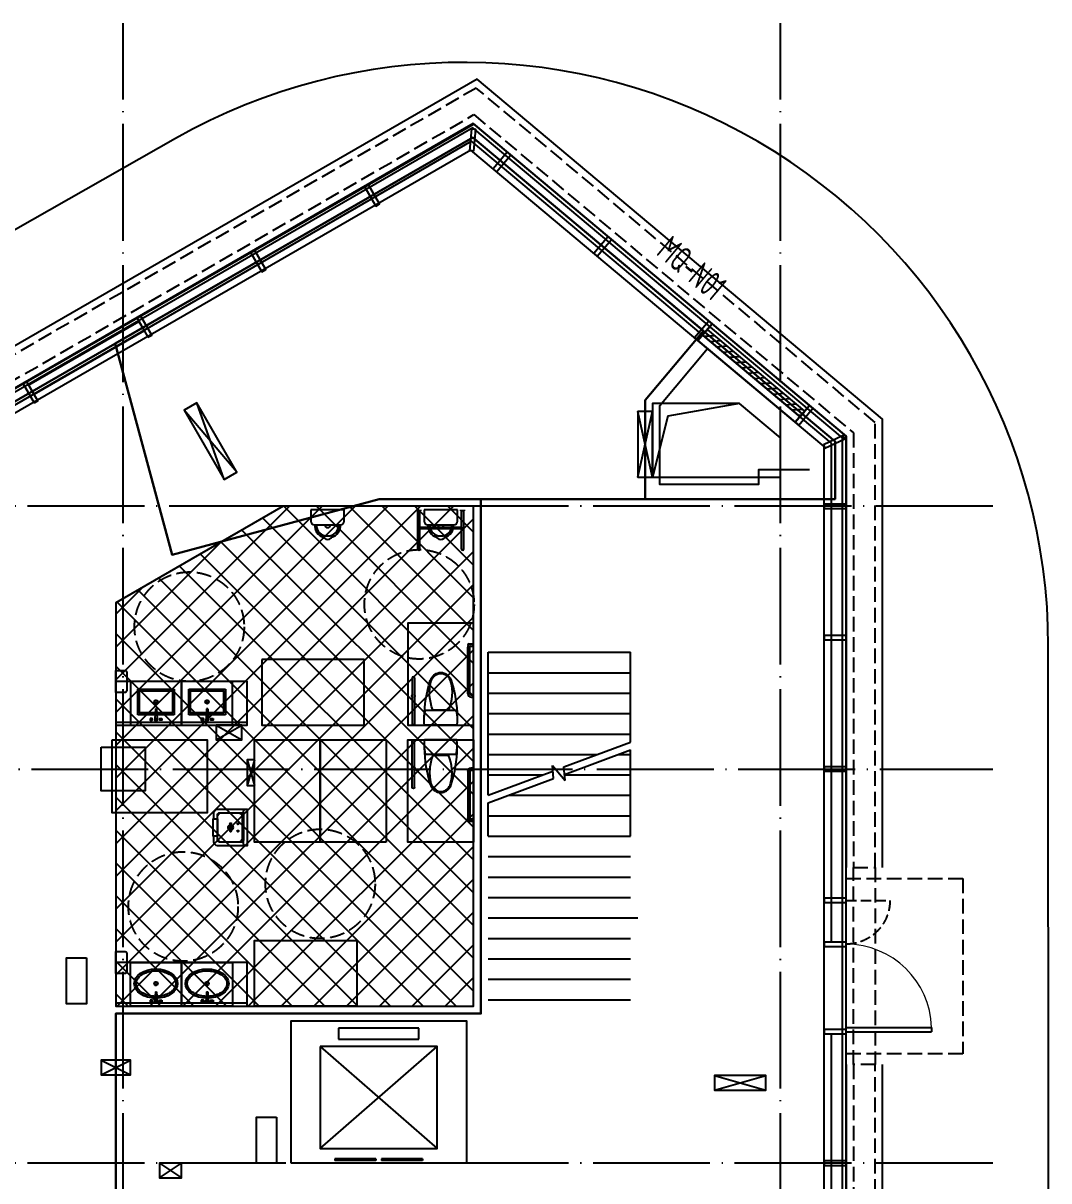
# Model space of a CAD drawing. Extents: x -415214 to 475089, y -207485 to 163917.
# Drawn here: x 47131 to 61176, y 8757 to 24620 of the extents above; entities that cross this region are included whole.
import ezdxf

# ---------------------------------------------------------------- set-up
doc = ezdxf.new("R2010")
doc.units = 0
doc.header["$LTSCALE"] = 800
for name, pattern in [('104 13#平面_t3$0$ACAD_ISO05W100', [34, 24, -3, 0.5, -3, 0.5, -3]), ('104 13#平面_t3$0$DASH', [0.35, 0.25, -0.1]), ('104 13#平面_t3$0$DOTE', [2.4200000000000004, 2, -0.2, 0.02, -0.2]), ('13#楼幕墙$0$DASH', [0.35, 0.25, -0.1])]:
    doc.linetypes.add(name, pattern=pattern)
doc.layers.get('0').update_dxf_attribs({"linetype": 'CONTINUOUS'})
doc.layers.get('Defpoints').update_dxf_attribs({"linetype": 'CONTINUOUS'})
doc.layers.add('104 13#平面_t3$0$000套内', color=226, linetype='CONTINUOUS', lineweight=30, plot=False)
for name, color, linetype in [('104 13#平面_t3$0$02-TEXT_标注', 130, 'CONTINUOUS'), ('104 13#平面_t3$0$A-C_玻璃幕墙', 140, 'CONTINUOUS'), ('104 13#平面_t3$0$A-E_电梯', 171, 'CONTINUOUS'), ('104 13#平面_t3$0$A-I_卫-洁具', 241, 'CONTINUOUS'), ('104 13#平面_t3$0$A-O_散水', 134, 'CONTINUOUS'), ('104 13#平面_t3$0$A-SUR_保温', 222, 'CONTINUOUS'), ('104 13#平面_t3$0$A-TECH_暖通', 6, 'CONTINUOUS'), ('104 13#平面_t3$0$A-TECH_电气', 240, 'CONTINUOUS'), ('104 13#平面_t3$0$A-TECH_结构', 21, 'CONTINUOUS'), ('104 13#平面_t3$0$A_AXIS-轴线', 36, '104 13#平面_t3$0$DOTE'), ('104 13#平面_t3$0$M-道路 边线', 151, 'CONTINUOUS'), ('13#楼幕墙$0$A-C_幕墙龙骨', 133, 'CONTINUOUS'), ('13#楼幕墙$0$A-C_玻璃幕墙', 140, 'CONTINUOUS'), ('13#楼幕墙$0$A-C_窗', 140, 'CONTINUOUS'), ('13#楼幕墙$0$DOOR_FIRE', 220, 'CONTINUOUS')]:
    doc.layers.add(name, color=color, linetype=linetype)
doc.layers.add('104 13#平面_t3$0$04-不打印_辅助线', color=165, linetype='CONTINUOUS', plot=False)
doc.styles.add('104 13#平面_t3$0$Standard', font='ros1.shx', dxfattribs={"width": 0.75, "bigfont": 'jd.shx'})

# ---------------------------------------------------------------- blocks, each defined once
blk = doc.blocks.new('104 13#平面_t3$0$轴网')
at = {"layer": '104 13#平面_t3$0$A_AXIS-轴线', "linetype": '104 13#平面_t3$0$DOTE'}
for p, q in [((48500, -7400.98603368341), (48500, 24620.25062679139)), ((57500, -7400.98603368341), (57500, 24620.25062679139)), ((60408.42140219617, 18000), (-2925.01551574981, 18000)), ((60408.42140219617, 9000), (-2925.01551574981, 9000))]:
    blk.add_line(p, q, dxfattribs=at)
blk = doc.blocks.new('104 13#平面_t3$0$A-toilet-F2$0$A-toilet-F3$0$$plan$00000388')
for p, q in [((-202.5, -209.53125), (-202.5, 209.53125)), ((0, -220.78125), (0, 220.78125)), ((-211.7636100000016, 107.6506163835302), (-211.7636100000016, -107.6506388835276))]:
    blk.add_line(p, q)
blk.add_lwpolyline([(-202.4999999999999, -209.5312499999999), (-151.5815775000015, -220.9312574999972), (-102.2263650000007, -226.3893074999992), (-50.17650749999908, -226.3893074999992), (8.526512829121202e-14, -220.7812499999999)])
for centre, radius, start, end in [((-70.50223739520334, -1596.893304158019), 1822.905267548176, 91.22236801686525, 107.2477400730136), ((-76.17188249999913, -236.25), 463.3354349999999, 97.73994600000086, 105.8219819999994), ((-76.17188249999913, -236.25), 463.3354349999999, 80.5376779999934, 97.73994600000086), ((-595.175017904075, 0), 128.7061108459815, 159.5476091936029, 200.4523908063857), ((-562.4982811024126, -12.18639293920603), 163.5812782416205, 107.2477400730136, 159.5476091936029), ((-580.3665348804823, -1.124999869261956e-05), 128.7061108459815, 136.8542646013629, 223.1457353986371), ((-555.5449209055997, -23.26485846064998), 162.7261878014058, 104.7785650587778, 136.8542646013629), ((-443.4417002224786, -448.2021481943076), 602.2018211347165, 67.37374387746667, 104.7785650587778), ((-562.4982811024126, 12.18639293920603), 163.5812782416205, 200.4523908063857, 252.7522599269864), ((-555.5449209055997, 23.26483596065259), 162.7261878014058, 223.1457353986371, 255.2214349412222), ((-70.50223739520334, 1596.893304158019), 1822.905267548176, 252.7522599269864, 268.7776319831348), ((-443.4417002224786, 448.2021256943101), 602.2018211347165, 255.2214349412222, 292.6262561225334)]:
    blk.add_arc(centre, radius, start, end)
blk = doc.blocks.new('104 13#平面_t3$0$33')
at = {"layer": '104 13#平面_t3$0$04-不打印_辅助线'}
blk.add_lwpolyline([(-450, 1399.999999999709), (450, 1399.999999999651), (450, -3.492459654808044e-10), (-450, -2.91038304567337e-10)], close=True, dxfattribs=at)
at = {"rotation": 270}
blk.add_blockref('104 13#平面_t3$0$A-toilet-F2$0$A-toilet-F3$0$$plan$00000388', (0, 0), dxfattribs=at)
blk = doc.blocks.new('104 13#平面_t3$0$残疾人扶手1')
for p, q in [((-700, -9.99999475479126), (-700.0000001192093, 5.424022674560547e-06)), ((-1.788139343261719e-07, -10), (0, 0)), ((-750.0000001192093, -9.999994456768036), (-750, -1.549720764160156e-06)), ((-750.0000001192093, -9.999994456768036), (-700, -9.99999475479126)), ((-740, -65.00071978569031), (-740.0000000596046, -9.99999463558197)), ((-710.0000001192093, -65.00164842605591), (-710.0000000596046, -9.999994695186615)), ((-54.99999988079071, -50.00000697374344), (-695.0000002384186, -49.99999493360519)), ((-54.99999988079071, -80.00000703334808), (-695.0000002384186, -79.9999949336052)), ((-50, -9.999999940395355), (-50, -1.192092895507812e-07)), ((-1.788139343261719e-07, -10), (-50, -9.999999940395355)), ((-40.00000005960464, -35.00000029802322), (-40, -10.00000005960464)), ((-10.00000005960464, -35.00000041723251), (-10, -10.00000005960464))]:
    blk.add_line(p, q)
for centre, radius, start, end in [((-725, -64.9999949336052), 14.99999998312334, 180, 0), ((-695, -34.99999493360519), 45.00000000000363, 244.4712198360607, 270), ((-695, -34.99999493360519), 15, 180, 270), ((-55, -35.00000023841858), 15, 270, 0), ((-55, -35.00000023841858), 45.00000000000363, 270, 0)]:
    blk.add_arc(centre, radius, start, end)
blk = doc.blocks.new('104 13#平面_t3$0$残疾人扶手2')
for p, q in [((-10.00000113248825, -49.99999988079071), (-10.00000011920929, 3.576278686523438e-07)), ((-10.00000011920929, 3.576278686523438e-07), (-5.960464477539062e-08, 0)), ((-650.0016621351242, -9.999985933303833), (-10.00000029802322, -9.999999582767487)), ((-650.0007342100143, -39.99998587369919), (-10.00000101327896, -39.99999994039536)), ((-10.00000113248825, -49.99999988079071), (-8.046627044677734e-06, -49.99999994039536))]:
    blk.add_line(p, q)
for centre, radius, start, end in [((-400.0000005364418, -24.99999982118607, -9.52677845565972e-09), 25, 36.86992769834287, 143.1300702524336), ((-650.0000090003014, -24.99998587369919), 14.99999998312334, 90, 270), ((-400.0000005364418, -24.99999982118607, -9.52677845565972e-09), 25, 216.8698662268071, 323.1301310407838)]:
    blk.add_arc(centre, radius, start, end)
blk = doc.blocks.new('104 13#平面_t3$0$jhat')
for p, q in [((-395, -250.0000000000582), (-395, 249.9999999999418)), ((-395, 249.9999999999418), (-44.99999999994179, 249.9999999999418)), ((-44.99999999994179, 249.9999999999418), (-44.99999999994179, 11.73657725605881)), ((-219.9999999999418, 32.25599999987753), (-219.9999999999418, 5.03999999986263)), ((-124.8214514199644, 8.000000000058208), (11.68149024352897, 14.3899337601033)), ((-124.8214514199644, 7.999999999941792), (-124.8214514199644, -8.000000000058208)), ((11.68149024352897, 14.3899337601033), (11.68149024352897, -14.3899337601033)), ((-225.0399999999208, -1.164153218269348e-10), (-253.7679999999236, -1.164153218269348e-10)), ((-219.9999999999418, -5.040000000095461), (-219.9999999999418, -32.76000000012573)), ((-186.7359999999171, -1.164153218269348e-10), (-214.9599999999045, -1.164153218269348e-10)), ((-124.8214514199644, -8.000000000058208), (11.68149024352897, -14.3899337601033)), ((-44.99999999994179, -12.38077738613356), (-44.99999999994179, -250.0000000000582)), ((-44.99999999994179, -250.0000000000582), (-395, -250.0000000000582))]:
    blk.add_line(p, q)
at = {"color": 8}
blk.add_lwpolyline([(-69.99999999994179, -11.06304409715813), (-69.99999999994179, -225.0000000000582), (-370, -225.0000000000582), (-370, 224.9999999999418), (-69.99999999994179, 224.9999999999418), (-69.99999999994179, 10.56628493819153)], dxfattribs=at)
at = {"ltscale": 1000, "const_width": 0.8399999999999999}
blk.add_lwpolyline([(-219.5799999999581, 0.1399999998975545, 0.9999999999999999), (-220.4199999999255, 0.1399999998975545, 0.9999999999999999)], format="xyb", close=True, dxfattribs=at)
for points in [[(7.191454842337407, 81.35012003820157), (30, 81.35012003820157), (30, 51.35012003820157), (7.191454842337407, 51.35012003820157)], [(11.68149024352897, -21.35012003820157), (30, -21.35012003820157), (30, 21.35012003820157), (11.68149024352897, 21.35012003820157)], [(7.191454842337407, -81.35012003820157), (30, -81.35012003820157), (30, -51.35012003820157), (7.191454842337407, -51.35012003820157)]]:
    blk.add_lwpolyline(points, close=True)
blk.add_circle((-219.9999999999418, -1.164153218269348e-10), 25.2)
at = {"layer": '104 13#平面_t3$0$04-不打印_辅助线'}
blk.add_lwpolyline([(100.0000000001164, -350), (100.0000000000582, 350), (-499.9999999999418, 350), (-499.9999999998836, -350)], close=True, dxfattribs=at)
blk = doc.blocks.new('104 13#平面_t3$0$A-toilet-F2$0$A-toilet-F3$0$xb')
for p, q in [((177.7999999998137, 203.2000000000698), (-177.7999999993481, 203.1999999994878)), ((-228.5999999991618, 152.3999999994412), (-228.6000000010245, 9.313225746154785e-10)), ((-228.6000000010245, 9.313225746154785e-10), (228.6000000010245, -9.313225746154785e-10)), ((228.6000000010245, -9.313225746154785e-10), (228.6000000005588, 152.3999999997905))]:
    blk.add_line(p, q)
for centre, radius, start, end in [((-6.349999998696148, 209.549999998766), 171.56755229355, 106.6068803142738, 182.1210963969083), ((-6.349999998696148, 209.549999998766), 146.16755229355, 87.87890362284142, 182.1210963969083), ((9.313225746154785e-10, 342.8999999993248), 63.50000000000001, 1.07073087239469, 178.9292691276053), ((6.350000001490116, 209.549999998766), 146.16755229355, 357.8789036030917, 92.12109637715858), ((6.350000001490116, 209.549999998766), 171.56755229355, 357.8789036030917, 73.39311968572625), ((-177.7999999993481, 152.3999999992084), 50.8, 90, 180), ((1.396983861923218e-09, 203.1999999987893), 38.1, 0, 180), ((177.8000000002794, 152.3999999997905), 50.8, 0, 90)]:
    blk.add_arc(centre, radius, start, end)
blk = doc.blocks.new('104 13#平面_t3$0$104-8910 核心筒$0$fraehtj')
for p, q in [((-9.99999913573265, 275.000000089407), (-9.99999812245369, 325.0000003278255)), ((-9.99999812245369, 325.0000003278255), (1.937150955200195e-06, 324.9999999701977)), ((-535.0016601383686, 315.0000140368938), (-9.999998301267624, 315.0000003874302)), ((-535.0007322132587, 285.0000140964985), (-260.0000060498787, 285.0000067282235)), ((-260.0000060498714, -284.9999931128441), (-260.0000060498714, 285.0000067282235)), ((-240.0000060498714, -284.9999936328259), (-240.0000060498642, 285.0000061923529)), ((-240.0000060498642, 285.0000061923492), (-9.999999016523361, 285.0000000298023)), ((-9.99999913573265, 275.000000089407), (-6.049871444702148e-06, 275.0000000298023)), ((-535.0016601383686, -284.9999859631062), (-260.0000060498787, -284.9999931128441)), ((-535.0007322132587, -314.9999859035015), (-9.999999016523361, -314.9999999701977)), ((-240.0000060498642, -284.9999936328222), (-9.999998301267624, -284.9999996125698)), ((-9.99999913573265, -324.999999910593), (-9.99999812245369, -274.9999996721745)), ((-9.99999812245369, -274.9999996721745), (1.937150955200195e-06, -275.0000000298023)), ((-9.99999913573265, -324.999999910593), (-6.049871444702148e-06, -324.9999999701977))]:
    blk.add_line(p, q)
for centre, radius, start, end in [((-535.0000070035458, 300.0000140964985), 14.99999998312334, 90, 270), ((-250.0000060498714, 285.0000067282235), 10.00000000000729, 359.9999969296666, 180), ((-535.0000070035458, -299.9999859035015), 14.99999998312334, 90, 270), ((-250.0000060498714, -284.9999931128405), 10.00000000000729, 180, 3.070333449532706e-06)]:
    blk.add_arc(centre, radius, start, end)
blk = doc.blocks.new('104 13#平面_t3$0$2400x2100')
for p, q in [((650.0000000000728, 1849.999999999975), (650.0000000000728, 1700.000000000004)), ((1750.000000000007, 1849.999999999975), (650.0000000000728, 1849.999999999975)), ((1750.000000000007, 1700.000000000004), (1750.000000000007, 1849.999999999975)), ((400.0000000000364, 200.0000000000036), (2000.000000000036, 1600.000000000004)), ((400.0000000000364, 1600.000000000004), (2000.000000000036, 200.0000000000036)), ((650.0000000000728, 1700.000000000004), (1750.000000000007, 1700.000000000004))]:
    blk.add_line(p, q)
at = {"color": 0}
for p, q in [((600.0000000000364, 57.61848104284218), (600.0000000000364, 34.00902772785957)), ((1160.000000000618, 57.61848104284036), (600.0000000000364, 57.61848104284218)), ((1160.000000000618, 34.00902772785776), (600.0000000000364, 34.00902772785957)), ((1160.000000000618, 57.61848104284036), (1160.000000000618, 34.00902772785776)), ((1800.000000000036, 57.61848104284218), (1239.999999999454, 57.61848104284036)), ((1239.999999999454, 57.61848104284036), (1239.999999999454, 34.00902772785776)), ((1800.000000000036, 34.00902772785957), (1239.999999999454, 34.00902772785776)), ((1800.000000000036, 57.61848104284218), (1800.000000000036, 34.00902772785957))]:
    blk.add_line(p, q, dxfattribs=at)
blk.add_lwpolyline([(400.0000000000364, 1600.000000000004), (400.0000000000364, 200.0000000000036), (2000.000000000036, 200.0000000000036), (2000.000000000036, 1600.000000000004), (400.0000000000364, 1600.000000000004)], close=True)
at = {"layer": '104 13#平面_t3$0$04-不打印_辅助线'}
blk.add_lwpolyline([(3.637978807091713e-11, 7.275957614183426e-12), (3.637978807091713e-11, 1950.000000000007), (2400.000000000036, 1950.000000000007), (2400.000000000036, 7.275957614183426e-12), (3.637978807091713e-11, 0)], close=True, dxfattribs=at)
blk = doc.blocks.new('104 13#平面_t3$0$hgfasg')
at = {"layer": '104 13#平面_t3$0$04-不打印_辅助线'}
blk.add_lwpolyline([(-450, 1400), (450, 1400), (450, 0), (-450, 0)], close=True, dxfattribs=at)
blk = doc.blocks.new('*U219')
h = blk.add_hatch()
h.set_pattern_fill('ANSI31', color=256, scale=50)
h.set_pattern_definition([(45, (-56212.37598260483, 120006.798685315), (-56.1266007566822, 56.12660075668221), [])])
h.paths.add_polyline_path([(-1739.999999999972, 100), (-7.275957614183426e-12, 100), (-7.275957614183426e-12, 200.0000000000146), (-1739.999999999972, 200.0000000000146)])
for points in [[(-1739.999999999972, 0), (0, 0), (-7.275957614183426e-12, 300.0000000000146), (-1739.99999999998, 300.0000000000146)], [(-1739.999999999972, 100), (-7.275957614183426e-12, 100), (-7.275957614183426e-12, 200.0000000000146), (-1739.999999999972, 200.0000000000146)]]:
    blk.add_lwpolyline(points, close=True)
blk = doc.blocks.new('13#楼幕墙$0$A$C7A413A1D')
blk.add_lwpolyline([(-70, -300.0000000000001), (-10, -300), (-10, 0), (-70, -1.13686837721616e-13)], close=True)
blk = doc.blocks.new('*U211')
blk.add_lwpolyline([(1740.000000000158, 0), (0, 0), (0, 150), (1740.000000000158, 150)], close=True)
blk = doc.blocks.new('13#楼幕墙$0$$DorLib2D$00000001')
for p, q in [((0.45, 0.9750000000000001), (0.5000000000000002, 0.9750000000000001)), ((0.45, 0), (0.45, 0.9750000000000001)), ((0.5, 0), (0.5, 0.9750000000000001)), ((0.5, 0), (0.45, 0))]:
    blk.add_line(p, q)
at = {"lineweight": 13}
blk.add_arc((0.475, 0), 0.975, 91.4692835813538, 180, dxfattribs=at)
blk = doc.blocks.new('13#楼幕墙$0$A$C2CD63A88')
at = {"linetype": '13#楼幕墙$0$DASH'}
blk.add_lwpolyline([(-9.999854112465982, 719.9998268538329), (-9.999854112698813, -120.0001731461816)], dxfattribs=at)
blk.add_arc((-10.00027920093271, 720.0002519421178), 840.0004250884064, 270.0000289949534, 359.9999710050466, dxfattribs=at)
blk = doc.blocks.new('13#楼幕墙')
at = {"layer": '13#楼幕墙$0$A-C_幕墙龙骨'}
for points in [[(53297.84950681883, 22868.08458676741), (53248.04282896478, 22872.47717611123), (53274.39836502771, 23171.31724323546), (53324.20504288177, 23166.92465389163)], [(58089.43454345639, 18842.69277107565), (58110.56545654343, 18797.37738172384), (58382.45779265444, 18924.16286024604), (58361.32687956745, 18969.47824959785)]]:
    blk.add_lwpolyline(points, close=True, dxfattribs=at)
at = {"layer": '13#楼幕墙$0$A-C_玻璃幕墙'}
for p, q in [((58349.99999999989, 12030.00000000001), (58349.99999999994, 18936.58432419877)), ((58099.99999999991, -799.9999999998836), (58099.99999999993, 18820.00740966003)), ((58199.99999999988, 12030.00000000001), (58199.99999999993, 18866.63817547554)), ((58199.99999999993, -899.9999999998836), (58199.99999999993, 10769.99999999998)), ((58349.99999999993, -1049.999999999884), (58349.99999999993, 10769.99999999998))]:
    blk.add_line(p, q, dxfattribs=at)
for points in [[(4492.573473841197, 15499.99999999997), (-900.0000000001164, 15499.99999999997), (-900.0000000000563, -1700.000000000029), (22099.99999999999, -1700.000000000014), (22099.99999999999, -1100.000000000015), (58399.99999999991, -1099.999999999884), (58399.99999999987, 18959.89970710658), (53293.20742207248, 23245.00747574434), (37799.9999999998, 14299.99999999997), (37799.99999999986, 10199.99999999997), (12500.00000000015, 10199.99999999997), (4492.573473841061, 15500.00000000006)], [(58349.99999999994, 18936.58432419877), (53287.88754627193, 23184.20101709987), (37849.99999999986, 14271.13248654053)], [(58199.99999999993, 18866.63817547554), (53271.92791887029, 23001.78164116648), (43347.64985747007, 17266.08871423612)], [(58099.99999999993, 18820.00740966003), (53261.28816726919, 22880.16872387755), (38099.99999999986, 14126.79491924312)], [(58099.9999999999, 11899.99999999999), (58099.99999999991, 12599.99999999998)]]:
    blk.add_lwpolyline(points, dxfattribs=at)
at = {"layer": '13#楼幕墙$0$A-C_幕墙龙骨'}
for p, rotation in [((53814.85706887556, 22807.29034444584), 319.9999999999206), ((51870.85590153737, 22408.55191745995), 29.95337307442212), ((55193.73706648975, 21650.27264701015), 319.9999999999206), ((50311.2782769828, 21509.82079360342), 29.95337307442212), ((48751.70065242823, 20611.08966974689), 29.95337307442212), ((56572.61706410394, 20493.25494957437), 319.9999999999206), ((47192.12302787365, 19712.35854589035), 29.95337307442212), ((57951.49706171807, 19336.2372521386), 319.9999999999206), ((58099.99999999991, 18039.99999999998), 90), ((58099.99999999991, 16239.99999999999), 90), ((58099.99999999991, 14439.99999999998), 90), ((58099.99999999991, 12639.99999999998), 90), ((58099.99999999995, 12040.00000000001), 90), ((58099.99999999991, 10839.99999999998), 90), ((58099.99999999991, 9039.999999999984), 90)]:
    blk.add_blockref('13#楼幕墙$0$A$C7A413A1D', p, dxfattribs=dict(at, rotation=rotation))
at = {"layer": '13#楼幕墙$0$A-C_玻璃幕墙', "rotation": 29.95337307636578}
blk.add_blockref('*U211', (47283.56393320127, 19534.22107583939), dxfattribs=at)
at = {"layer": '13#楼幕墙$0$A-C_窗', "rotation": 140.0000000000023}
blk.add_blockref('*U219', (56564.95661967275, 20499.68282567124), dxfattribs=at)
at = {"layer": '13#楼幕墙$0$A-C_窗', "xscale": -0.71428571428569, "yscale": 0.71428571428569, "zscale": 0.71428571428569, "rotation": 90}
blk.add_blockref('13#楼幕墙$0$A$C2CD63A88', (58914.28559060986, 12592.8572470624), dxfattribs=at)
at = {"layer": '13#楼幕墙$0$DOOR_FIRE', "xscale": 1200.000000000032, "yscale": 1200.000000000032, "zscale": 1200.000000000032, "rotation": 270}
blk.add_blockref('13#楼幕墙$0$$DorLib2D$00000001', (58399.9999999999, 11400), dxfattribs=at)
blk = doc.blocks.new('104 13#平面_t3$0$meae')
for p, q in [((-215.039999999979, 0), (-243.7679999999818, 0)), ((-210, 5.039999999979045), (-210, 32.76000000000931)), ((-176.7359999999753, 0), (-204.9599999999627, 0)), ((-99.54815868195146, 8), (21.68149024352897, 14.3899337600451)), ((-99.54815868195146, -7.999999999941792), (-99.54815868195146, 8)), ((21.68149024352897, -14.3899337601033), (21.68149024352897, 14.3899337600451)), ((-210, -32.25599999999395), (-210, -5.039999999979045)), ((-99.54815868195146, -8.000000000058208), (21.68149024352897, -14.3899337601033))]:
    blk.add_line(p, q)
at = {"const_width": 0.8399999999999999}
blk.add_lwpolyline([(-209.5800000000163, -0.1400000000139698, -0.9999999999999999), (-210.4199999999837, -0.1400000000139698, -0.9999999999999999)], format="xyb", close=True, dxfattribs=at)
for points in [[(17.19145484233741, 81.35012003820157), (40, 81.35012003820157), (39.99999999994179, 51.35012003820157), (17.1914548422792, 51.35012003820157)], [(21.68149024352897, 21.35012003820157), (40, 21.35012003820157), (40, -21.35012003820157), (21.68149024352897, -21.35012003820157)], [(17.19145484233741, -81.35012003820157), (40, -81.35012003820157), (39.99999999994179, -51.35012003820157), (17.1914548422792, -51.35012003820157)]]:
    blk.add_lwpolyline(points, close=True)
blk.add_circle((-210, 0), 25.2)
blk.add_ellipse((-210, 0), major_axis=(0, -296.8388870928175), ratio=0.6737661697857759)
at = {"color": 8}
blk.add_open_spline([(-210, -271.838887092832), (-201.6286662275088, -271.838887092832), (-193.2556980797672, -270.8834744876949), (-176.5567826171755, -267.0318226981908), (-168.2292954665609, -264.1331208487391), (-151.7464247078751, -256.3412992825033), (-143.592075161112, -251.4461166422116), (-127.6688291439204, -239.6628589069005), (-119.9016611408442, -232.7743547918508), (-105.0053654383519, -217.100718463771), (-97.87740360945463, -208.3160983382841), (-84.50442564953119, -189.0367220979533), (-78.25994529254967, -178.5426552897552), (-66.86596525227651, -156.1005802754662), (-61.71665413689334, -144.1531549534993), (-52.68240508378949, -119.1104159536771), (-48.79751711455174, -106.0155586157343), (-42.41598126577446, -79.01830609660828), (-39.91934085072717, -65.11628590768669), (-36.39207964838715, -36.86706837144447), (-35.3614577781409, -22.5202054088586), (-34.79793056182098, 6.244822261855006), (-35.26502483320655, 20.66266644134885), (-37.68259151588427, 49.19399507466005), (-39.63306519814068, 63.30715293157846), (-44.95700291811954, 90.86129060061648), (-48.33046480413759, 104.3019146881416), (-56.39392556494568, 130.1611448710319), (-61.0838973345235, 142.5793309712317), (-71.62818411248736, 166.0733063118532), (-77.48238030000357, 177.1485642623738), (-90.15903716551838, 197.6798496269621), (-96.98112566315103, 207.1352148510632), (-111.3602107425686, 224.2113378457143), (-118.9163064261083, 231.8314545630128), (-134.510733252624, 245.1036245926516), (-142.547481424408, 250.7556368449004), (-158.868371842138, 260.0530890176306), (-167.1509793659789, 263.6999722997425), (-183.7976203592261, 269.0257272459567), (-192.162095878215, 270.7072330619558), (-208.8995512870024, 272.153067119536), (-217.2755150526064, 271.9185741905239), (-234.0031495776493, 269.526916392555), (-242.3573442720808, 267.3679324407713), (-258.9526960913208, 261.0731867576833), (-267.1936322519905, 256.9349128940958), (-283.3781850557425, 246.65468100406), (-291.3201072766096, 240.5117016318836), (-306.6623222918133, 226.2813428560039), (-314.0611830068519, 218.1942343084957), (-328.0653621423407, 200.2301868745126), (-334.6699371464783, 190.353927289194), (-346.859358667396, 169.044026111078), (-352.4439172392595, 157.6110181525), (-362.4072642970132, 133.476927122334), (-366.7859668953461, 120.7763437553076), (-374.1964356524404, 94.43610308453208), (-377.2281845823745, 80.79684587812517), (-381.8495765395346, 52.93462008907227), (-383.4392193020904, 38.71199739631265), (-385.1273327118251, 10.0537408667733), (-385.225804392132, -4.381569712015335), (-383.9285565786413, -33.08909023553133), (-382.5328362500295, -47.36097819061251), (-378.2902226594742, -75.36972922243876), (-375.4433290168527, -89.10625087702647), (-368.3874579074909, -115.6863969620317), (-364.1784936326439, -128.529630749661), (-354.5335200406262, -152.9902308470919), (-349.097582319926, -164.6071133053629), (-337.1786070214584, -186.3198765731067), (-330.6958189697471, -196.415140855941), (-316.9037533847149, -214.843760280055), (-309.5951420506462, -223.1764269854757), (-294.4000191528467, -237.9131964488188), (-286.5148495539906, -244.3169298697612), (-270.41386736813, -255.1213227973203), (-262.1997869724291, -259.5227866767091), (-245.6385630253353, -266.3373192788567), (-237.2919559226721, -268.7527736420161), (-222.6272707111784, -271.2949484957498), (-216.3134306632564, -271.838887092832), (-210, -271.838887092832)], degree=3, knots=[0, 0, 0, 0, 0.1541728099079682, 0.1541728099079682, 0.3083456198159364, 0.3083456198159364, 0.4625184297239047, 0.4625184297239047, 0.6166912396318729, 0.6166912396318729, 0.7708640495398411, 0.7708640495398411, 0.9250368594478093, 0.9250368594478093, 1.079209669355778, 1.079209669355778, 1.233382479263746, 1.233382479263746, 1.387555289171714, 1.387555289171714, 1.541728099079682, 1.541728099079682, 1.69590090898765, 1.69590090898765, 1.850073718895619, 1.850073718895619, 2.004246528803587, 2.004246528803587, 2.158419338711555, 2.158419338711555, 2.312592148619523, 2.312592148619523, 2.466764958527492, 2.466764958527492, 2.62093776843546, 2.62093776843546, 2.775110578343428, 2.775110578343428, 2.929283388251396, 2.929283388251396, 3.083456198159364, 3.083456198159364, 3.237629008067333, 3.237629008067333, 3.391801817975301, 3.391801817975301, 3.545974627883269, 3.545974627883269, 3.700147437791237, 3.700147437791237, 3.854320247699206, 3.854320247699206, 4.008493057607174, 4.008493057607174, 4.162665867515142, 4.162665867515142, 4.31683867742311, 4.31683867742311, 4.471011487331078, 4.471011487331078, 4.625184297239047, 4.625184297239047, 4.779357107147015, 4.779357107147015, 4.933529917054983, 4.933529917054983, 5.087702726962951, 5.087702726962951, 5.24187553687092, 5.24187553687092, 5.396048346778888, 5.396048346778888, 5.550221156686856, 5.550221156686856, 5.704393966594824, 5.704393966594824, 5.858566776502792, 5.858566776502792, 6.012739586410761, 6.012739586410761, 6.166912396318729, 6.166912396318729, 6.283185307179586, 6.283185307179586, 6.283185307179586, 6.283185307179586], dxfattribs=at)
at = {"layer": '104 13#平面_t3$0$04-不打印_辅助线'}
blk.add_lwpolyline([(-499.9999999998836, -349.9999999999418), (-499.9999999998836, 350.0000000000582), (100.0000000001164, 350.0000000000582), (100.0000000001164, -349.9999999999418)], close=True, dxfattribs=at)
blk = doc.blocks.new('104 13#平面_t3$0$hgfd')
at = {"color": 8}
for p, q in [((-38.49999971458601, 228.000000048185), (38.50000028541399, 227.9999999518077)), ((3.335953806526959e-07, 266.5000000000036), (2.372253220528364e-07, 189.5000000000036))]:
    blk.add_line(p, q, dxfattribs=at)
for points in [[(250, -3.504792402964085e-07), (-249.9999999999927, 3.504792402964085e-07), (-249.9999994917889, 406.0000003504792, -0.4142135623732199), (-199.9999994292011, 456.0000002878987), (-119.9999994292084, 456.0000001877597), (-119.9999994166865, 466.000000187767), (120.0000005833208, 465.9999998122548), (120.0000005708062, 455.9999998122548), (200.000000570777, 455.9999997121158, -0.414213562372991), (250.0000005081893, 405.9999996495353)], [(175.000000062566, 49.99999974339516), (-174.9999999374049, 50.00000025659756, -0.4142135623730927), (-199.9999999061183, 75.00000028789145), (-199.9999995230974, 381.0000002878987, -0.414213562373095), (-174.9999994917962, 406.0000002565976), (175.0000005082111, 405.9999997434024, -0.4142135623731322), (200.0000004769245, 380.9999997121085), (200.0000000938744, 74.99999971210127, -0.4142135623730573)], [(250, -3.504792402964085e-07), (-249.9999999999927, 3.504792402964085e-07), (-249.9999999686988, 25.00000035048652, -0.4142135623730971), (-224.9999999373977, 50.00000031918535), (225.0000000625878, 49.99999968082193, -0.4142135623730932), (250.0000000313012, 24.99999964952804)]]:
    blk.add_lwpolyline(points, format="xyb", close=True)
blk.add_lwpolyline([(120.0000005708062, 455.9999998122548), (200.000000570777, 455.9999997121158, -0.414213562373095), (250.0000005081893, 405.9999996495353), (250, -3.504792402964085e-07), (-249.9999999999927, 3.504792402964085e-07), (-249.9999994917889, 406.0000003504792, -0.4142135623730929), (-199.9999994292011, 456.0000002878987), (-119.9999994292084, 456.0000001877597)], format="xyb")
blk.add_lwpolyline([(150.0000000876389, 69.99999977469633), (-149.9999999123756, 70.00000022531094, -0.4142135623730976), (-199.9999998497879, 120.0000002878915), (-199.9999995543913, 356.0000002878842, -0.414213562373095), (-149.9999994918035, 406.0000002253037), (150.0000005081965, 405.9999997746963, -0.414213562373095), (200.0000004456087, 355.9999997121085), (200.0000001502194, 119.9999997121231, -0.4142135623731096)], format="xyb", close=True, dxfattribs=at)
blk.add_lwpolyline([(120.0000005082184, 405.9999998122476), (-119.9999994917889, 406.0000001877524), (-119.9999994166865, 466.000000187767), (120.0000005833208, 465.9999998122548)], close=True)
for centre, radius in [((-49.99999971457146, 228.0000000625914), 10), ((2.854139893315732e-07, 228.0000000000036), 35), ((50.00000028542127, 227.9999999374159), 10), ((-49.99999983975431, 128.0000000625841), 10), ((50.00000016025297, 127.9999999374159), 10)]:
    blk.add_circle(centre, radius)
blk.add_circle((2.854139893315732e-07, 228.0000000000036), 25, dxfattribs=at)
blk = doc.blocks.new('*U163')
blk.add_lwpolyline([(200.000000000211, 0), (200.000000000211, 900.0000000002182), (0, 900.0000000002182), (0, 0), (200.000000000211, 0), (0, 900.0000000002182), (0, 0), (200.000000000211, 900.0000000002182)])
blk = doc.blocks.new('*U162')
blk.add_lwpolyline([(200.0000000002051, 0), (200.0000000002051, 1100.000000000238), (0, 1100.000000000238), (0, 0), (200.0000000002051, 0), (0, 1100.000000000238), (0, 0), (200.0000000002051, 1100.000000000238)])
blk = doc.blocks.new('*U164')
blk.add_lwpolyline([(200.000000000211, 0), (200.000000000211, 350.0000000002182), (0, 350.0000000002182), (0, 0), (200.000000000211, 0), (0, 350.0000000002182), (0, 0), (200.000000000211, 350.0000000002182)])
blk = doc.blocks.new('*U165')
blk.add_lwpolyline([(100.000000000211, 0), (100.000000000211, 350.0000000002181), (0, 350.0000000002181), (0, 0), (100.000000000211, 0), (0, 350.0000000002181), (0, 0), (100.000000000211, 350.0000000002181)])
blk = doc.blocks.new('*U166')
blk.add_lwpolyline([(200.000000000211, 0), (200.000000000211, 700.0000000002182), (0, 700.0000000002182), (0, 0), (200.000000000211, 0), (0, 700.0000000002182), (0, 0), (200.000000000211, 700.0000000002182)])
blk = doc.blocks.new('104 13#平面_t3$0$A$C0BB3323F')
at = {"layer": '104 13#平面_t3$0$M-道路 边线', "ltscale": 0.5}
for p, q in [((50116.69136181474, 24738.70666670799), (40723.78485888243, 19401.14289689064)), ((62076.40062996745, -2539.241099596024), (62069.14974811673, 17786.12611961365))]:
    blk.add_line(p, q, dxfattribs=at)
blk.add_arc((54069.15025717521, 17783.27219570389), 7999.999999996647, 0.02043972484749186, 119.6076109071211, dxfattribs=at)
at = {"layer": 'Defpoints'}
blk.add_lwpolyline([(59299.9999999702, 600), (59299.9999999702, 20660), (54205.0000000298, 24935), (38699.9999999702, 16000), (38700, 11900), (13400, 11900), (5392.573474109173, 17199.99999976158), (-2.980232238769531e-08, 17200), (0, 0), (23000.0000000596, 0), (22999.9999999702, 600)], close=True, dxfattribs=at)
blk = doc.blocks.new('*U168')
blk.add_lwpolyline([(200.0000000000001, 0), (200.0000000000001, 300.0000000002365), (0, 300.0000000002365), (0, 0), (200.0000000000001, 0), (0, 300.0000000002365), (0, 0), (200.0000000000001, 300.0000000002365)])
blk = doc.blocks.new('*U169')
blk.add_lwpolyline([(200.0000000000001, 0), (200.0000000000001, 400.0000000002365), (0, 400.0000000002365), (0, 0), (200.0000000000001, 0), (0, 400.0000000002365), (0, 0), (200.0000000000001, 400.0000000002365)])
blk = doc.blocks.new('104 13#平面_t3$0$ccc000')
at = {"layer": '104 13#平面_t3$0$A-TECH_电气', "rotation": 270}
for name, p in [('*U169', (48400.00000000655, 10411.31610814604)), ('*U168', (49200.00000000658, 8999.999999999727))]:
    blk.add_blockref(name, p, dxfattribs=at)
blk = doc.blocks.new('104 13#平面_t3')
at = {"layer": '104 13#平面_t3$0$04-不打印_辅助线'}
h = blk.add_hatch(dxfattribs=at)
h.set_pattern_fill('ANSI37', color=256, scale=200)
h.set_pattern_definition([(45, (0, 0), (-224.5064030267288, 224.5064030267288), []), (135, (0, 0), (-224.5064030267288, -224.5064030267288), [])])
h.paths.add_polyline_path([(53300.00000000653, 17999.9999999997), (50692.11541295193, 17999.99999999997), (48400.00000000648, 16676.64654932238), (48400.00000000693, 11149.99999999953), (53300.00000000652, 11149.9999999997)])
blk.add_lwpolyline([(48200.00000000003, 14700.00000000009), (48800.00000000003, 14700.00000000009), (48800.00000000003, 14100.00000000009), (48200.00000000003, 14100.00000000009)], close=True)
at = {"layer": '104 13#平面_t3$0$000套内'}
blk.add_lwpolyline([(7100.000000003152, -1550.000000000497), (21949.99999999995, -1550.000000000005), (21950, -950.0000000000144), (48400.00000000652, -950), (48400.00000000652, 11049.99999999971), (53400.00000000652, 11049.99999999971), (53400.00000000652, 18099.99999999973), (58249.99999999994, 18099.99999999973), (58249.99999999995, 18889.98122512306), (53289.06962433707, 23052.69607363776), (37949.99999999994, 14213.31606116103), (37949.99999999986, 10049.99999999997), (12454.85512413024, 10049.99999999997), (4447.428597971112, 15350.00000000007), (4099.999999999926, 15350.00000000006), (4100.000000000031, 6299.999999999965), (7100.000000000027, 6299.999999999968), (7100.000000000029, -1550.000000000497)], dxfattribs=at)
blk.add_lwpolyline([(56445.57131227265, 20404.07667148067), (53289.06962433707, 23052.69607363776), (48392.11333761796, 20230.74802966259), (49170.95077769231, 17336.93494389245), (52006.16070859459, 18099.99999999971), (55650.00000000639, 18099.9999999997), (55650.00000000666, 19455.95170192267)], close=True, dxfattribs=at)
at = {"layer": '104 13#平面_t3$0$04-不打印_辅助线'}
blk.add_lwpolyline([(53300.00000000653, 17999.9999999997), (50692.11541295193, 17999.99999999997), (48400.00000000648, 16676.64654932238), (48400.00000000693, 11149.99999999953), (53300.00000000652, 11149.9999999997)], close=True, dxfattribs=at)
at = {"layer": '104 13#平面_t3$0$A-C_玻璃幕墙', "linetype": '104 13#平面_t3$0$DASH'}
blk.add_lwpolyline([(59999.99999999994, 10500.00000000001), (58399.99999999995, 10500.00000000001), (58399.99999999995, 12900.00000000001), (59999.99999999994, 12900.00000000001)], close=True, dxfattribs=at)
at = {"layer": '104 13#平面_t3$0$A-E_电梯'}
for p, q in [((53500.00000000653, 14041.52473777706), (53500.00000000653, 15999.99999999967)), ((53500.00000000653, 15999.99999999967), (55450.00000000653, 15999.99999999967)), ((55450.00000000653, 14769.83790522202), (55450.00000000653, 15999.99999999967)), ((53500.00000000653, 15719.99999999967), (55450.00000000653, 15719.99999999967)), ((53500.00000000653, 15439.99999999967), (55450.00000000653, 15439.99999999967)), ((53500.00000000653, 15159.99999999967), (55450.00000000653, 15159.99999999967)), ((53500.00000000653, 14879.99999999967), (55450.00000000653, 14879.99999999967)), ((54535.52043507416, 14428.28533676067), (55450.00000000653, 14769.83790522203)), ((53500.00000000653, 14599.99999999967), (54995.27265195465, 14599.99999999969)), ((54545.40778405054, 14325.23094322276), (55450.00000000653, 14663.09064683763)), ((55281.07986120755, 14599.99999999972), (55450.00000000653, 14599.99999999969)), ((55450.00000000653, 13479.99999999967), (55450.00000000653, 14663.09064683755)), ((54395.78463749068, 14269.34760589246), (54378.74363815181, 14446.96345178608)), ((54378.74363815181, 14446.96345178608), (54553.35721129865, 14242.37522468054)), ((53500.00000000653, 14041.52473777706), (54385.89728851429, 14372.40199943037)), ((53500.00000000653, 14319.99999999967), (54245.59514452271, 14319.99999999969)), ((54553.35721129865, 14242.37522468054), (54535.52043507416, 14428.28533676067)), ((54549.74737700637, 14319.99999999971), (55450.00000000653, 14319.99999999969)), ((53500.00000000653, 13934.77747939271), (54395.78463749068, 14269.34760589246)), ((53781.72484634344, 14039.99999999966), (55450.00000000653, 14039.99999999969)), ((53500.00000000653, 13479.99999999967), (53500.00000000653, 13934.77747939269)), ((53500.00000000653, 13759.99999999969), (55450.00000000653, 13759.99999999969)), ((53500.00000000653, 13479.99999999969), (55450.00000000653, 13479.99999999969)), ((53500.00000000653, 13199.99999999969), (55450.00000000653, 13199.99999999969)), ((53500.00000000653, 12919.99999999969), (55450.00000000653, 12919.99999999969)), ((53500.00000000653, 12639.99999999969), (55450.00000000653, 12639.99999999969)), ((53500.00000000653, 12359.99999999969), (55450.00000000653, 12359.99999999969)), ((55450.00000000653, 12359.99999999967), (55550.00000000653, 12359.99999999967)), ((53500.00000000653, 12079.99999999969), (55450.00000000653, 12079.99999999969)), ((53500.00000000653, 11799.99999999969), (55450.00000000653, 11799.99999999969)), ((53500.00000000653, 11519.99999999969), (55450.00000000653, 11519.99999999969)), ((53500.00000000653, 11239.99999999969), (55450.00000000653, 11239.99999999969))]:
    blk.add_line(p, q, dxfattribs=at)
at = {"layer": '104 13#平面_t3$0$A-I_卫-洁具', "ltscale": 0.1}
for p, q in [((49300.00000000696, 14999.9999999994), (49300.00000000673, 15599.99999999988)), ((49300.00000000648, 11749.99999999972), (49300.00000000648, 11149.99999999972))]:
    blk.add_line(p, q, dxfattribs=at)
for points in [[(48400.00000000652, 15449.9999999998), (48400.00000000652, 15749.9999999998), (48530.00000000652, 15749.9999999998, -0.414213562373095), (48550.00000000652, 15729.9999999998), (48550.00000000652, 15469.9999999998, -0.414213562373095), (48530.00000000652, 15449.9999999998)], [(48400.00000000639, 11599.99999999966), (48400.00000000639, 11899.99999999966), (48530.00000000639, 11899.99999999966, -0.414213562373095), (48550.00000000639, 11879.99999999966), (48550.00000000639, 11619.99999999966, -0.414213562373095), (48530.00000000639, 11599.99999999966)]]:
    blk.add_lwpolyline(points, format="xyb", close=True, dxfattribs=at)
for points in [[(48400.00000000652, 14999.9999999998), (50200.00000000644, 14999.99999999975), (50200.00000000661, 15599.99999999986), (48400.00000000652, 15599.9999999998)], [(48400.00000000685, 14999.99999999957), (50200.00000000708, 14999.99999999922), (50200.00000000708, 15039.99999999922), (48400.00000000685, 15039.99999999957)], [(48400.00000000639, 11149.99999999966), (50200.0000000064, 11149.99999999966), (50200.00000000658, 11749.99999999977), (48400.00000000639, 11749.99999999966)], [(48400.00000000693, 11149.99999999953), (50200.00000000717, 11149.99999999918), (50200.00000000717, 11189.99999999918), (48400.00000000693, 11189.99999999953)]]:
    blk.add_lwpolyline(points, close=True, dxfattribs=at)
blk.add_lwpolyline([(53200.00000000651, 10949.99999999968), (53200.00000000651, 8999.999999999243)], dxfattribs=at)
at = {"layer": '104 13#平面_t3$0$A-I_卫-洁具', "linetype": '104 13#平面_t3$0$DASH'}
for centre in [(52555.29970954446, 16656.79628609651), (49406.46460893098, 16350.38804474892), (51200.00000000597, 12826.5709121621), (49323.19827218121, 12516.64817327634)]:
    blk.add_circle(centre, 750, dxfattribs=at)
at = {"layer": '104 13#平面_t3$0$A-O_散水'}
for points in [[(58899.99999999994, 13050), (58899.99999999994, 19193.16128273754), (53346.40618007796, 23853.07206218898), (37299.99999999994, 14588.94646279656), (37299.99999999994, 10700), (23299.99999999996, 10700), (23299.99999999996, 10200), (37799.99999999994, 10200), (37799.99999999994, 14300), (53293.20742207248, 23245.00747574434), (58399.99999999994, 18960), (58399.99999999994, 13049.99999999999)], [(58399.99999999994, 10350.00000000002), (58399.99999999994, -1100), (56000.00000000648, -1100), (56000.00000000648, -1600), (58899.99999999994, -1600), (58899.99999999994, 10350)]]:
    blk.add_lwpolyline(points, dxfattribs=at)
at = {"layer": '104 13#平面_t3$0$A-O_散水', "linetype": '104 13#平面_t3$0$DASH'}
for points in [[(58799.99999999994, 13050.00000000001), (58799.99999999994, 19146.52902619002), (53335.76642847686, 23731.45914490005), (37399.99999999995, 14531.15717023725), (37399.99999999994, 10600), (23299.99999999996, 10600), (23299.99999999996, 10300), (37699.99999999994, 10300), (37699.99999999994, 14357.78929255931), (53303.84717367357, 23366.62039303327), (58499.99999999994, 19006.63225654751), (58499.99999999994, 13049.99999999999)], [(58499.99999999994, 10350.00000000002), (58499.99999999994, -1200), (56100.00000000648, -1200), (56100.00000000648, -1500), (58799.99999999994, -1500), (58799.99999999994, 10350.00000000001)]]:
    blk.add_lwpolyline(points, dxfattribs=at)
blk.add_lwpolyline([(58799.99999999994, 10350.00000000001), (58499.99999999994, 10350.00000000001), (58499.99999999994, 13049.99999999999), (58799.99999999994, 13049.99999999999)], close=True, dxfattribs=at)
at = {"layer": '104 13#平面_t3$0$A-SUR_保温'}
blk.add_lwpolyline([(57900.00000000652, 18499.99999999968), (57200.00000000658, 18499.99999999968), (57200.00000000646, 18299.99999999974), (55850.00000000628, 18299.99999999971), (55850.00000000648, 19383.15765506932), (56502.34789209677, 20160.59559908917), (56425.74344778487, 20224.87436005783)], dxfattribs=at)
at = {"layer": '104 13#平面_t3$0$A-TECH_结构'}
for points in [[(58349.99999999994, -1050), (58349.99999999994, 18936.58432419877), (53287.88754627193, 23184.20101709987), (37849.99999999986, 14271.13248654053), (37849.99999999994, 10150), (12484.95170804356, 10149.99999999993), (4477.525181884393, 15450.00000000007), (-850.0000000000618, 15450), (-850.0000000000618, -1649.999999999995), (22049.99999999996, -1650), (22049.99999999995, -1049.999999999996)], [(55750.00000000648, 18399.99999999971), (57499.99982430336, 18399.99999796695), (57499.99999999996, 18939.92383068532), (56942.14079937832, 19407.99999999983), (55749.999821869, 19407.99999999983)]]:
    blk.add_lwpolyline(points, close=True, dxfattribs=at)
blk.add_lwpolyline([(56942.14079937832, 19407.99999999983), (55958.61581549974, 19234.0681277765), (55750.00000000648, 18399.99999999971)], dxfattribs=at)
at = {"layer": '104 13#平面_t3$0$A_AXIS-轴线', "linetype": '104 13#平面_t3$0$DOTE'}
blk.add_line((39500, 14400.00000000007), (60408.42140219617, 14400.00000000009), dxfattribs=at)
for name, p in [('104 13#平面_t3$0$ccc000', (-200.0000000000301, -2.91038304567337e-11)), ('104 13#平面_t3$0$A$C0BB3323F', (-900.0000000000563, -1700.000000000029)), ('104 13#平面_t3$0$轴网', (0, 0))]:
    blk.add_blockref(name, p)
at = {"layer": '104 13#平面_t3$0$A-E_电梯'}
blk.add_blockref('104 13#平面_t3$0$2400x2100', (50800.00000000647, 8999.999999999694), dxfattribs=at)
at = {"layer": '104 13#平面_t3$0$A-I_卫-洁具', "ltscale": 0.1}
for name, p, rotation in [('104 13#平面_t3$0$A-toilet-F2$0$A-toilet-F3$0$xb', (51300.00000000658, 17949.99999999973), 180), ('104 13#平面_t3$0$104-8910 核心筒$0$fraehtj', (52850.00000000652, 17949.99999999975), 90), ('104 13#平面_t3$0$A-toilet-F2$0$A-toilet-F3$0$xb', (52850.00000000652, 17949.99999999975), 180), ('104 13#平面_t3$0$残疾人扶手1', (53300.00000012367, 15374.999999872), 270), ('104 13#平面_t3$0$jhat', (48950.00000000656, 15099.99999999994), 270), ('104 13#平面_t3$0$jhat', (49650.00000000656, 15100), 270), ('104 13#平面_t3$0$残疾人扶手2', (52499.49999997961, 14999.99999993195), 270), ('104 13#平面_t3$0$hgfasg', (50750.00000000653, 14799.99999999968), 180), ('104 13#平面_t3$0$hgfasg', (51650.00000000653, 14799.99999999968), 180), ('104 13#平面_t3$0$33', (52850.00000000652, 14799.99999999939), 180), ('104 13#平面_t3$0$hgfd', (50199.99999962832, 13599.99999999978), 89.9999999936968), ('104 13#平面_t3$0$hgfasg', (50300.00000000648, 11599.99999999963), 270), ('104 13#平面_t3$0$meae', (48950.00000000642, 11249.99999999983), 270), ('104 13#平面_t3$0$meae', (49650.00000000642, 11249.99999999983), 270)]:
    blk.add_blockref(name, p, dxfattribs=dict(at, rotation=rotation))
at = {"layer": '104 13#平面_t3$0$A-I_卫-洁具', "ltscale": 0.1, "xscale": -1}
blk.add_blockref('104 13#平面_t3$0$33', (52850.00000000652, 14999.99999999997), dxfattribs=at)
for name, p, rotation in [('104 13#平面_t3$0$hgfasg', (51800.00000000658, 15449.99999999969), 90), ('104 13#平面_t3$0$残疾人扶手2', (52499.49999997961, 14800.0000000674), 270), ('104 13#平面_t3$0$残疾人扶手1', (53300.00000012367, 14425.00000012735), 270)]:
    blk.add_blockref(name, p, dxfattribs=dict(at, rotation=rotation))
at = {"layer": '104 13#平面_t3$0$A-TECH_暖通'}
for name, p, rotation in [('*U162', (49884.15932981172, 18366.94728528139), 29.99999999999955), ('*U164', (49775.00000000619, 14999.99999999955), 270), ('*U165', (50300.00000000663, 14524.9999999992), 180), ('*U166', (56600.00000000287, 10199.99999999999), 270)]:
    blk.add_blockref(name, p, dxfattribs=dict(at, rotation=rotation))
blk.add_blockref('*U163', (55550.00000000641, 18399.99999999971), dxfattribs=at)
at = {"layer": '104 13#平面_t3$0$A-TECH_结构'}
blk.add_blockref('13#楼幕墙', (0, 0), dxfattribs=at)
at = {"layer": '104 13#平面_t3$0$02-TEXT_标注', "linetype": '104 13#平面_t3$0$ACAD_ISO05W100', "style": '104 13#平面_t3$0$Standard', "width": 0.75}
blk.add_text('MQ-N01', height=350, rotation=320.0004792816703, dxfattribs=at).set_placement((55784.82392838128, 21458.01551419873))
blk = doc.blocks.new('灭火器箱')
blk.add_lwpolyline([(0, 0), (787.5000000000073, 0), (787.5000000000073, -343.6163707387423), (0, -343.6163707387423)], close=True)

msp = doc.modelspace()

# ---------------------------------------------------------------- linework, layer by layer
msp.add_lwpolyline([(48350.00000000659, 14799.99999999972), (49650.00000000649, 14799.99999999972), (49650.00000000649, 13799.99999999973), (48350.00000000659, 13799.99999999973), (48350.00000000659, 14799.99999999972)])

# ---------------------------------------------------------------- block references
msp.add_blockref('104 13#平面_t3', (0, 0))
at = {"xscale": 0.8, "yscale": 0.8, "zscale": 0.8, "rotation": 270}
for p in [(48000.00000000645, 11814.99999999966), (50600.00000000648, 9630.000000000007)]:
    msp.add_blockref('灭火器箱', p, dxfattribs=at)

doc.saveas('drawing.dxf')
